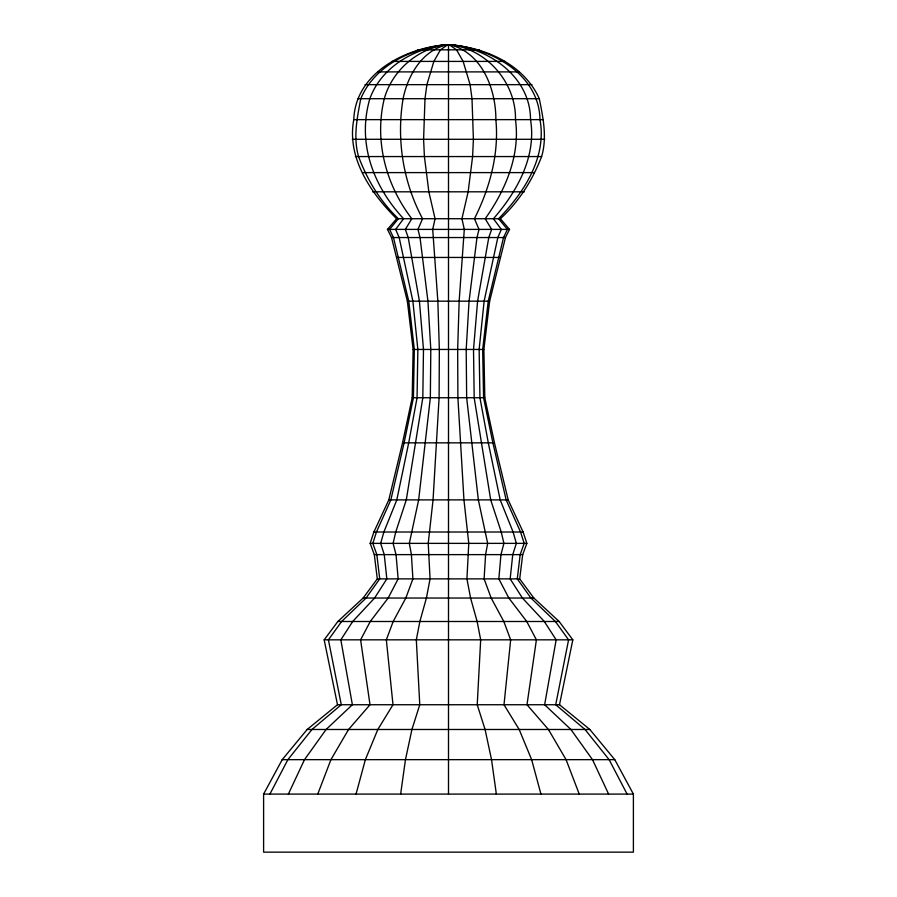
<?xml version="1.0" encoding="UTF-8"?>
<svg xmlns="http://www.w3.org/2000/svg" width="897" height="897" viewBox="0 0 897 897"><rect width="100%" height="100%" fill="white"/><g stroke="black" fill="none" stroke-linecap="round" stroke-linejoin="round"><path stroke-width="1.35" d="M337.496 704.739L559.504 704.739L589.834 729.485L614.781 759.658L633.394 794.092L633.394 852.15L263.606 852.15L263.606 794.092L282.219 759.658L307.166 729.485L337.496 704.739L324.176 639.83L337.855 621.498L363.15 598.041L377.301 578.879L374.307 554.626L370.158 543.369L373.892 532.011L388.816 499.887L402.54 442.849L412.194 397.741L413.125 349.449L407.361 301.168L391.541 237.548L387.47 229.397L396.62 218.722L500.38 218.722C519.116 201.433 532.459 180.207 541.62 156.56C547.293 137.488 543.1 117.709 539.31 98.704C523.489 63.205 482.093 45.725 445.091 44.85C404.435 48.382 355.279 73.532 353.788 119.637C346.522 157.805 370.898 193.236 396.62 218.722M559.504 704.739L572.824 639.83L559.145 621.498L533.85 598.041L519.699 578.879L522.693 554.626L526.842 543.369L523.108 532.011L508.184 499.887L494.46 442.849L484.806 397.741L483.875 349.449L489.639 301.168L505.46 237.548L509.53 229.397L500.38 218.722M400.645 794.092L405.466 759.658L411.925 729.485L419.774 704.739L416.32 639.83L419.863 621.498L426.411 598.041L430.067 578.879L428.228 543.369L433.049 499.887L439.104 397.741L439.339 349.449L437.848 301.168L432.702 229.397L435.067 218.722L428.856 191.812L424.404 156.56L423.597 139.293L424.999 98.704L426.894 84.654L433.856 61.411L440.472 49.828L447.614 44.85M356.053 794.092L365.359 759.658L377.828 729.485L392.998 704.739L386.338 639.83L393.178 621.498L405.825 598.041L412.9 578.879L411.409 554.626L409.324 543.369L418.652 499.887L430.347 397.741L430.807 349.449L427.936 301.168L420.02 237.548L417.98 229.397L422.565 218.722C403.067 182.091 396.295 139.618 403.089 98.704C407.731 75.46 422.151 50.467 446.796 44.85M317.762 794.092L330.926 759.658L348.563 729.485L370.013 704.739L360.594 639.83L370.259 621.498L388.154 598.041L398.156 578.879L396.037 554.626L393.099 543.369L395.745 532.011L406.296 499.887L422.823 397.741L423.485 349.449L419.415 301.168L408.225 237.548L405.343 229.397L411.813 218.722C385.833 184.849 374.083 140.65 384.286 98.704C392.045 70.762 417.34 48.696 446.089 44.85M288.374 794.092L304.498 759.658L326.104 729.485L352.375 704.739L340.838 639.83L352.678 621.498L374.587 598.041L386.842 578.879L384.252 554.626L380.653 543.369L383.882 532.011L396.81 499.887L408.696 442.849L417.06 397.741L417.856 349.449L412.878 301.168L399.176 237.548L395.644 229.397L403.572 218.722C373.107 185.948 356.939 142.903 369.856 98.704C381.09 67.466 413.685 48.371 445.54 44.85M269.907 794.092L287.881 759.658L311.977 729.485L341.286 704.739L328.414 639.83L341.622 621.498L366.066 598.041L379.723 578.879L376.841 554.626L372.827 543.369L376.437 532.011L390.845 499.887L404.11 442.849L413.427 397.741L414.324 349.449L408.763 301.168L393.48 237.548L389.545 229.397L398.391 218.722C380.16 201.298 367.344 180.039 358.553 156.56C353.07 137.465 357.129 117.72 360.785 98.704C374.542 65.627 411.286 48.404 445.204 44.85M417.475 49.828L479.525 49.828M391.933 61.411L505.067 61.411M377.559 71.895L519.441 71.895M365.023 84.654L531.977 84.654M357.69 98.704L539.31 98.704M353.788 119.637L543.212 119.637M352.274 139.293L544.726 139.293M355.38 156.56L541.62 156.56M362.724 172.605L534.276 172.605M372.591 191.812L524.409 191.812M387.47 229.397L509.53 229.397M391.541 237.548L505.46 237.548M396.889 257.45L500.111 257.45M407.361 301.168L489.639 301.168M413.125 349.449L483.875 349.449M412.194 397.741L484.806 397.741M402.54 442.849L494.46 442.849M388.816 499.887L508.184 499.887M373.892 532.011L523.108 532.011M370.158 543.369L526.842 543.369M374.307 554.626L522.693 554.626M377.301 578.879L519.699 578.879M363.15 598.041L533.85 598.041M337.855 621.498L559.145 621.498M324.176 639.83L572.824 639.83M307.166 729.485L589.834 729.485M282.219 759.658L614.781 759.658M263.606 794.092L633.394 794.092M451.796 44.85C491.803 48.685 539.119 74.294 539.983 119.637C546.991 157.457 523.792 192.911 498.609 218.722L507.455 229.397L503.52 237.548L488.237 301.168L482.676 349.449L483.573 397.741L492.89 442.849L506.155 499.887L520.563 532.011L524.173 543.369L520.159 554.626L517.277 578.879L530.934 598.041L555.378 621.498L568.586 639.83L555.714 704.739L585.023 729.485L609.119 759.658L627.093 794.092M451.46 44.85C490.121 48.718 530.542 77.523 530.519 119.637C536.72 156.515 516.885 191.936 493.428 218.722L501.356 229.397L497.824 237.548L484.122 301.168L479.144 349.449L479.94 397.741L488.304 442.849L500.19 499.887L513.118 532.011L516.347 543.369L512.748 554.626L510.158 578.879L522.413 598.041L544.322 621.498L556.162 639.83L544.625 704.739L570.896 729.485L592.502 759.658L608.626 794.092M450.911 44.85C487.161 49.402 516.246 83.017 515.472 119.637C520.395 155.203 505.46 190.321 485.187 218.722L491.657 229.397L488.775 237.548L477.585 301.168L473.515 349.449L474.177 397.741L490.704 499.887L501.255 532.011L503.901 543.369L500.963 554.626L498.844 578.879L508.846 598.041L526.741 621.498L536.406 639.83L526.988 704.739L548.437 729.485L566.074 759.658L579.238 794.092M450.204 44.85C482.294 52.923 496.007 89.476 495.862 119.637C499.18 153.914 489.728 188.292 474.435 218.722L479.02 229.397L476.98 237.548L469.064 301.168L466.193 349.449L466.653 397.741L478.348 499.887L487.676 543.369L485.591 554.626L484.1 578.879L491.175 598.041L503.822 621.498L510.662 639.83L504.002 704.739L519.172 729.485L531.641 759.658L540.947 794.092M449.386 44.85L456.528 49.828L463.144 61.411L470.106 84.654L472.001 98.704L473.403 139.293L472.596 156.56L468.144 191.812L461.933 218.722L464.298 229.397L459.152 301.168L457.661 349.449L457.896 397.741L463.951 499.887L468.772 543.369L466.933 578.879L470.589 598.041L477.137 621.498L480.68 639.83L477.226 704.739L485.075 729.485L491.534 759.658L496.355 794.092M448.5 44.85L448.5 794.092"/></g></svg>
